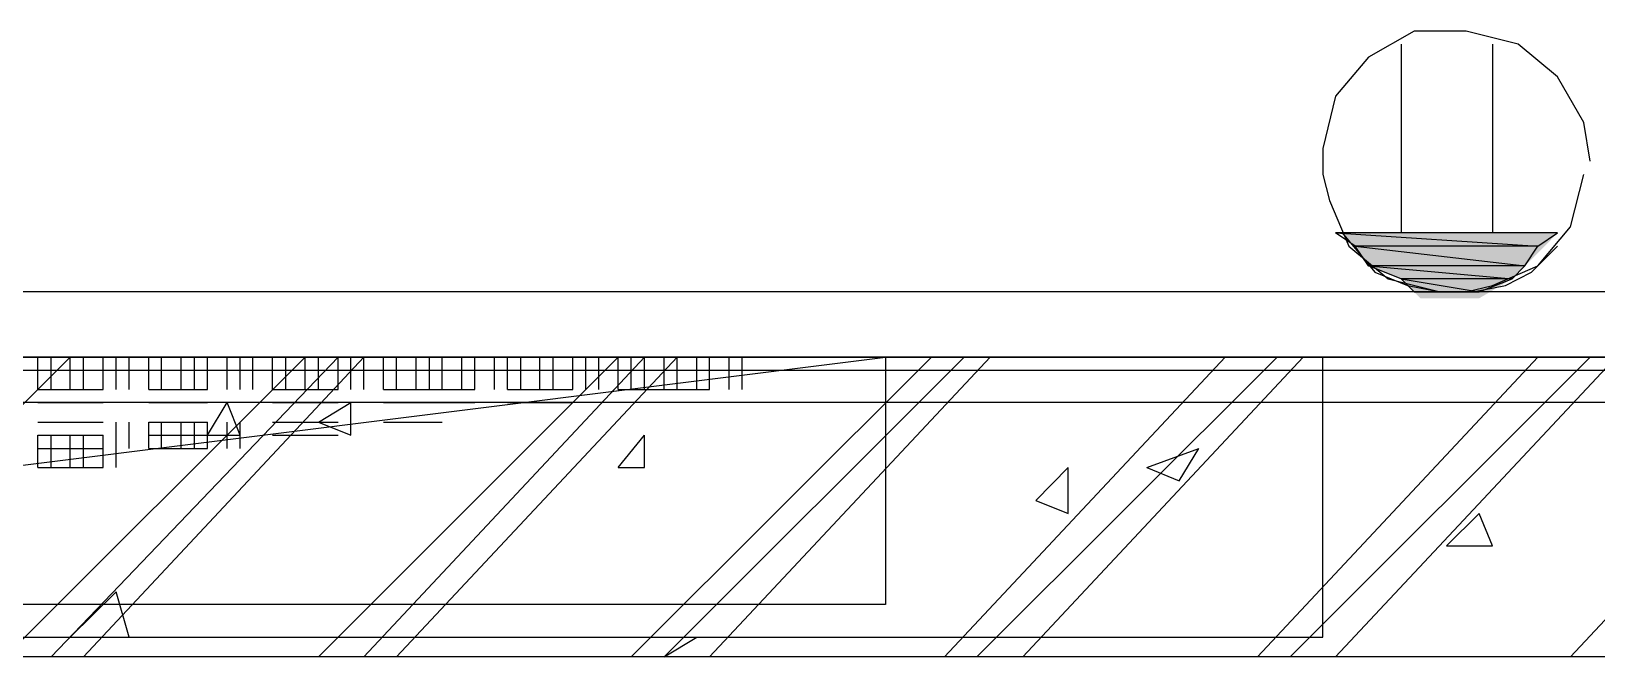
# Model space of a CAD drawing. Header units: millimetres. Extents: x 5 to 415, y 48 to 251.
# Drawn here: x 111.778 to 116.011, y 93.345 to 95.038 of the extents above; entities that cross this region are included whole.
import ezdxf

# ---------------------------------------------------------------- set-up
doc = ezdxf.new("R2010")
doc.units = ezdxf.units.MM
doc.layers.add('H', color=7, linetype='Continuous')
doc.layers.add('P', color=7, linetype='Continuous')

msp = doc.modelspace()

# ---------------------------------------------------------------- hatches: boundary and pattern name
at = {"layer": 'H', "linetype": 'Continuous'}
for points in [[(115.358, 94.456), (115.323, 94.492), (115.905, 94.492), (115.87, 94.456), (115.358, 94.456)], [(115.394, 94.403), (115.358, 94.456), (115.87, 94.456), (115.817, 94.403), (115.394, 94.403)], [(115.482, 94.368), (115.394, 94.403), (115.817, 94.403), (115.782, 94.368), (115.482, 94.368)], [(115.535, 94.315), (115.482, 94.368), (115.782, 94.368), (115.693, 94.315), (115.535, 94.315)]]:
    msp.add_hatch(color=256, dxfattribs=at).paths.add_polyline_path(points)

# ---------------------------------------------------------------- linework, layer by layer
at = {"layer": 'P'}
for points in [[(115.517, 95.038), (115.394, 94.968)], [(115.517, 95.038), (115.394, 94.968)], [(115.482, 95.003), (115.482, 94.492)], [(115.588, 95.038), (115.517, 95.038)], [(115.588, 95.038), (115.517, 95.038)], [(115.658, 95.038), (115.588, 95.038)], [(115.658, 95.038), (115.588, 95.038)], [(115.799, 95.003), (115.658, 95.038)], [(115.799, 95.003), (115.658, 95.038)], [(115.729, 95.003), (115.729, 94.492)], [(115.905, 94.915), (115.799, 95.003)], [(115.905, 94.915), (115.799, 95.003)], [(115.394, 94.968), (115.305, 94.862)], [(115.394, 94.968), (115.305, 94.862)], [(115.976, 94.791), (115.905, 94.915)], [(115.976, 94.791), (115.905, 94.915)], [(115.305, 94.862), (115.27, 94.721)], [(115.305, 94.862), (115.27, 94.721)], [(115.993, 94.686), (115.976, 94.791)], [(115.993, 94.686), (115.976, 94.791)], [(115.27, 94.721), (115.27, 94.65)], [(115.27, 94.721), (115.27, 94.65)], [(115.27, 94.65), (115.288, 94.58)], [(115.27, 94.65), (115.288, 94.58)], [(115.94, 94.509), (115.976, 94.65)], [(115.94, 94.509), (115.976, 94.65)], [(115.288, 94.58), (115.341, 94.456)], [(115.288, 94.58), (115.341, 94.456)], [(115.905, 94.492), (115.305, 94.492)], [(115.305, 94.492), (115.852, 94.456)], [(115.305, 94.492), (115.852, 94.456)], [(115.358, 94.456), (115.305, 94.492)], [(115.905, 94.492), (115.305, 94.492)], [(115.323, 94.492), (115.411, 94.386)], [(115.852, 94.403), (115.94, 94.509)], [(115.852, 94.403), (115.94, 94.509)], [(115.852, 94.456), (115.905, 94.492)], [(115.341, 94.456), (115.447, 94.368)], [(115.341, 94.456), (115.447, 94.368)], [(115.852, 94.456), (115.358, 94.456)], [(115.852, 94.456), (115.358, 94.456)], [(115.358, 94.456), (115.817, 94.403)], [(115.358, 94.456), (115.817, 94.403)], [(115.394, 94.403), (115.358, 94.456)], [(115.817, 94.403), (115.852, 94.456)], [(115.835, 94.386), (115.905, 94.456)], [(115.817, 94.403), (115.394, 94.403)], [(115.817, 94.403), (115.394, 94.403)], [(115.394, 94.403), (115.782, 94.368)], [(115.394, 94.403), (115.782, 94.368)], [(115.482, 94.368), (115.394, 94.403)], [(115.411, 94.386), (115.499, 94.35)], [(115.447, 94.368), (115.588, 94.333)], [(115.447, 94.368), (115.588, 94.333)], [(115.782, 94.368), (115.482, 94.368)], [(115.782, 94.368), (115.482, 94.368)], [(115.482, 94.368), (115.693, 94.333)], [(115.482, 94.368), (115.693, 94.333)], [(115.517, 94.333), (115.482, 94.368)], [(115.693, 94.333), (115.782, 94.368)], [(115.729, 94.35), (115.852, 94.403)], [(115.729, 94.35), (115.852, 94.403)], [(115.764, 94.35), (115.835, 94.386)], [(115.782, 94.368), (115.817, 94.403)], [(131.145, 94.333), (108.62, 94.333)], [(131.145, 94.333), (108.62, 94.333)], [(115.499, 94.35), (115.588, 94.333)], [(115.693, 94.333), (115.517, 94.333)], [(115.693, 94.333), (115.517, 94.333)], [(115.517, 94.333), (115.641, 94.333)], [(115.517, 94.333), (115.641, 94.333)], [(115.552, 94.333), (115.517, 94.333)], [(115.641, 94.333), (115.552, 94.333)], [(115.588, 94.333), (115.658, 94.333)], [(115.588, 94.333), (115.658, 94.333)], [(115.588, 94.333), (115.676, 94.333)], [(115.641, 94.333), (115.693, 94.333)], [(115.658, 94.333), (115.729, 94.35)], [(115.658, 94.333), (115.729, 94.35)], [(115.676, 94.333), (115.764, 94.35)], [(108.62, 94.156), (131.145, 94.156)], [(131.145, 94.156), (108.62, 94.156)], [(108.744, 94.156), (120.35, 94.156)], [(108.744, 94.156), (114.088, 94.156)], [(108.744, 93.486), (114.088, 94.156)], [(111.072, 93.345), (111.883, 94.156)], [(111.707, 93.345), (112.518, 94.156)], [(111.795, 94.068), (111.795, 94.156)], [(111.795, 94.068), (111.795, 94.156)], [(111.795, 94.068), (111.795, 94.156)], [(111.795, 94.068), (111.795, 94.156)], [(111.831, 93.345), (112.607, 94.156)], [(111.831, 94.068), (111.831, 94.156)], [(111.831, 94.068), (111.831, 94.156)], [(111.831, 94.068), (111.831, 94.156)], [(111.831, 94.068), (111.831, 94.156)], [(111.883, 94.068), (111.883, 94.156)], [(111.883, 94.068), (111.883, 94.156)], [(111.883, 94.068), (111.883, 94.156)], [(111.883, 94.068), (111.883, 94.156)], [(111.919, 93.345), (112.677, 94.156)], [(111.919, 94.068), (111.919, 94.156)], [(111.919, 94.068), (111.919, 94.156)], [(111.919, 94.068), (111.919, 94.156)], [(111.919, 94.068), (111.919, 94.156)], [(111.972, 94.068), (111.972, 94.156)], [(111.972, 94.068), (111.972, 94.156)], [(111.972, 94.068), (111.972, 94.156)], [(111.972, 94.068), (111.972, 94.156)], [(112.007, 94.068), (112.007, 94.156)], [(112.007, 94.068), (112.007, 94.156)], [(112.007, 94.068), (112.007, 94.156)], [(112.042, 94.068), (112.042, 94.156)], [(112.042, 94.068), (112.042, 94.156)], [(112.042, 94.068), (112.042, 94.156)], [(112.042, 94.068), (112.042, 94.156)], [(112.095, 94.068), (112.095, 94.156)], [(112.095, 94.068), (112.095, 94.156)], [(112.095, 94.068), (112.095, 94.156)], [(112.095, 94.068), (112.095, 94.156)], [(112.13, 94.068), (112.13, 94.156)], [(112.13, 94.068), (112.13, 94.156)], [(112.13, 94.068), (112.13, 94.156)], [(112.13, 94.068), (112.13, 94.156)], [(112.183, 94.068), (112.183, 94.156)], [(112.183, 94.068), (112.183, 94.156)], [(112.183, 94.068), (112.183, 94.156)], [(112.183, 94.068), (112.183, 94.156)], [(112.219, 94.068), (112.219, 94.156)], [(112.219, 94.068), (112.219, 94.156)], [(112.219, 94.068), (112.219, 94.156)], [(112.219, 94.068), (112.219, 94.156)], [(112.254, 94.068), (112.254, 94.156)], [(112.254, 94.068), (112.254, 94.156)], [(112.254, 94.068), (112.254, 94.156)], [(112.254, 94.068), (112.254, 94.156)], [(112.307, 94.068), (112.307, 94.156)], [(112.307, 94.068), (112.307, 94.156)], [(112.307, 94.068), (112.307, 94.156)], [(112.342, 94.068), (112.342, 94.156)], [(112.342, 94.068), (112.342, 94.156)], [(112.342, 94.068), (112.342, 94.156)], [(112.342, 94.068), (112.342, 94.156)], [(112.377, 94.068), (112.377, 94.156)], [(112.377, 94.068), (112.377, 94.156)], [(112.377, 94.068), (112.377, 94.156)], [(112.377, 94.068), (112.377, 94.156)], [(112.43, 94.068), (112.43, 94.156)], [(112.43, 94.068), (112.43, 94.156)], [(112.43, 94.068), (112.43, 94.156)], [(112.43, 94.068), (112.43, 94.156)], [(112.466, 94.068), (112.466, 94.156)], [(112.466, 94.068), (112.466, 94.156)], [(112.466, 94.068), (112.466, 94.156)], [(112.466, 94.068), (112.466, 94.156)], [(112.518, 94.068), (112.518, 94.156)], [(112.518, 94.068), (112.518, 94.156)], [(112.518, 94.068), (112.518, 94.156)], [(112.518, 94.068), (112.518, 94.156)], [(112.554, 93.345), (113.365, 94.156)], [(112.554, 94.068), (112.554, 94.156)], [(112.554, 94.068), (112.554, 94.156)], [(112.554, 94.068), (112.554, 94.156)], [(112.554, 94.068), (112.554, 94.156)], [(112.607, 94.068), (112.607, 94.156)], [(112.607, 94.068), (112.607, 94.156)], [(112.607, 94.068), (112.607, 94.156)], [(112.607, 94.068), (112.607, 94.156)], [(112.642, 94.068), (112.642, 94.156)], [(112.642, 94.068), (112.642, 94.156)], [(112.642, 94.068), (112.642, 94.156)], [(112.677, 93.345), (113.436, 94.156)], [(112.677, 94.068), (112.677, 94.156)], [(112.677, 94.068), (112.677, 94.156)], [(112.677, 94.068), (112.677, 94.156)], [(112.677, 94.068), (112.677, 94.156)], [(112.73, 94.068), (112.73, 94.156)], [(112.73, 94.068), (112.73, 94.156)], [(112.73, 94.068), (112.73, 94.156)], [(112.73, 94.068), (112.73, 94.156)], [(112.765, 93.345), (113.524, 94.156)], [(112.765, 94.068), (112.765, 94.156)], [(112.765, 94.068), (112.765, 94.156)], [(112.765, 94.068), (112.765, 94.156)], [(112.765, 94.068), (112.765, 94.156)], [(112.818, 94.068), (112.818, 94.156)], [(112.818, 94.068), (112.818, 94.156)], [(112.818, 94.068), (112.818, 94.156)], [(112.818, 94.068), (112.818, 94.156)], [(112.854, 94.068), (112.854, 94.156)], [(112.854, 94.068), (112.854, 94.156)], [(112.854, 94.068), (112.854, 94.156)], [(112.854, 94.068), (112.854, 94.156)], [(112.889, 94.068), (112.889, 94.156)], [(112.889, 94.068), (112.889, 94.156)], [(112.889, 94.068), (112.889, 94.156)], [(112.889, 94.068), (112.889, 94.156)], [(112.942, 94.068), (112.942, 94.156)], [(112.942, 94.068), (112.942, 94.156)], [(112.942, 94.068), (112.942, 94.156)], [(112.942, 94.068), (112.942, 94.156)], [(112.977, 94.068), (112.977, 94.156)], [(112.977, 94.068), (112.977, 94.156)], [(112.977, 94.068), (112.977, 94.156)], [(113.03, 94.068), (113.03, 94.156)], [(113.03, 94.068), (113.03, 94.156)], [(113.03, 94.068), (113.03, 94.156)], [(113.03, 94.068), (113.03, 94.156)], [(113.065, 94.068), (113.065, 94.156)], [(113.065, 94.068), (113.065, 94.156)], [(113.065, 94.068), (113.065, 94.156)], [(113.065, 94.068), (113.065, 94.156)], [(113.101, 94.068), (113.101, 94.156)], [(113.101, 94.068), (113.101, 94.156)], [(113.101, 94.068), (113.101, 94.156)], [(113.101, 94.068), (113.101, 94.156)], [(113.153, 94.068), (113.153, 94.156)], [(113.153, 94.068), (113.153, 94.156)], [(113.153, 94.068), (113.153, 94.156)], [(113.153, 94.068), (113.153, 94.156)], [(113.189, 94.068), (113.189, 94.156)], [(113.189, 94.068), (113.189, 94.156)], [(113.189, 94.068), (113.189, 94.156)], [(113.189, 94.068), (113.189, 94.156)], [(113.242, 94.068), (113.242, 94.156)], [(113.242, 94.068), (113.242, 94.156)], [(113.242, 94.068), (113.242, 94.156)], [(113.242, 94.068), (113.242, 94.156)], [(113.277, 94.068), (113.277, 94.156)], [(113.277, 94.068), (113.277, 94.156)], [(113.277, 94.068), (113.277, 94.156)], [(113.312, 94.068), (113.312, 94.156)], [(113.312, 94.068), (113.312, 94.156)], [(113.312, 94.068), (113.312, 94.156)], [(113.312, 94.068), (113.312, 94.156)], [(113.365, 94.068), (113.365, 94.156)], [(113.365, 94.068), (113.365, 94.156)], [(113.365, 94.068), (113.365, 94.156)], [(113.365, 94.068), (113.365, 94.156)], [(113.4, 93.345), (114.212, 94.156)], [(113.4, 94.068), (113.4, 94.156)], [(113.4, 94.068), (113.4, 94.156)], [(113.4, 94.068), (113.4, 94.156)], [(113.4, 94.068), (113.4, 94.156)], [(113.436, 94.068), (113.436, 94.156)], [(113.436, 94.068), (113.436, 94.156)], [(113.436, 94.068), (113.436, 94.156)], [(113.436, 94.068), (113.436, 94.156)], [(113.489, 93.345), (114.3, 94.156)], [(113.489, 94.068), (113.489, 94.156)], [(113.489, 94.068), (113.489, 94.156)], [(113.489, 94.068), (113.489, 94.156)], [(113.489, 94.068), (113.489, 94.156)], [(113.524, 94.068), (113.524, 94.156)], [(113.524, 94.068), (113.524, 94.156)], [(113.524, 94.068), (113.524, 94.156)], [(113.524, 94.068), (113.524, 94.156)], [(113.577, 94.068), (113.577, 94.156)], [(113.577, 94.068), (113.577, 94.156)], [(113.577, 94.068), (113.577, 94.156)], [(113.577, 94.068), (113.577, 94.156)], [(113.612, 93.345), (114.371, 94.156)], [(113.612, 94.068), (113.612, 94.156)], [(113.612, 94.068), (113.612, 94.156)], [(113.612, 94.068), (113.612, 94.156)], [(113.665, 94.068), (113.665, 94.156)], [(113.665, 94.068), (113.665, 94.156)], [(113.665, 94.068), (113.665, 94.156)], [(113.665, 94.068), (113.665, 94.156)], [(113.7, 94.068), (113.7, 94.156)], [(113.7, 94.068), (113.7, 94.156)], [(114.088, 94.156), (114.088, 93.486)], [(114.247, 93.345), (115.006, 94.156)], [(114.335, 93.345), (115.147, 94.156)], [(114.459, 93.345), (115.217, 94.156)], [(115.094, 93.345), (115.852, 94.156)], [(115.182, 93.345), (115.993, 94.156)], [(115.27, 93.398), (115.27, 94.156)], [(115.305, 93.345), (116.064, 94.156)], [(115.94, 93.345), (116.699, 94.156)], [(108.656, 94.121), (130.422, 94.121)], [(111.795, 94.121), (111.883, 94.121)], [(111.795, 94.121), (111.883, 94.121)], [(111.795, 94.121), (111.883, 94.121)], [(111.795, 94.121), (111.883, 94.121)], [(111.883, 94.121), (111.972, 94.121)], [(111.883, 94.121), (111.972, 94.121)], [(111.883, 94.121), (111.972, 94.121)], [(111.883, 94.121), (111.972, 94.121)], [(112.095, 94.121), (112.183, 94.121)], [(112.095, 94.121), (112.183, 94.121)], [(112.095, 94.121), (112.183, 94.121)], [(112.095, 94.121), (112.183, 94.121)], [(112.183, 94.121), (112.254, 94.121)], [(112.183, 94.121), (112.254, 94.121)], [(112.183, 94.121), (112.254, 94.121)], [(112.183, 94.121), (112.254, 94.121)], [(112.43, 94.121), (112.518, 94.121)], [(112.43, 94.121), (112.518, 94.121)], [(112.43, 94.121), (112.518, 94.121)], [(112.43, 94.121), (112.518, 94.121)], [(112.518, 94.121), (112.607, 94.121)], [(112.518, 94.121), (112.607, 94.121)], [(112.518, 94.121), (112.607, 94.121)], [(112.518, 94.121), (112.607, 94.121)], [(112.73, 94.121), (112.818, 94.121)], [(112.73, 94.121), (112.818, 94.121)], [(112.73, 94.121), (112.818, 94.121)], [(112.73, 94.121), (112.818, 94.121)], [(112.818, 94.121), (112.889, 94.121)], [(112.818, 94.121), (112.889, 94.121)], [(112.818, 94.121), (112.889, 94.121)], [(112.818, 94.121), (112.889, 94.121)], [(112.889, 94.121), (112.977, 94.121)], [(112.889, 94.121), (112.977, 94.121)], [(112.889, 94.121), (112.977, 94.121)], [(112.889, 94.121), (112.977, 94.121)], [(113.065, 94.121), (113.153, 94.121)], [(113.065, 94.121), (113.153, 94.121)], [(113.065, 94.121), (113.153, 94.121)], [(113.065, 94.121), (113.153, 94.121)], [(113.153, 94.121), (113.242, 94.121)], [(113.153, 94.121), (113.242, 94.121)], [(113.153, 94.121), (113.242, 94.121)], [(113.153, 94.121), (113.242, 94.121)], [(113.365, 94.121), (113.436, 94.121)], [(113.365, 94.121), (113.436, 94.121)], [(113.365, 94.121), (113.436, 94.121)], [(113.365, 94.121), (113.436, 94.121)], [(113.436, 94.121), (113.524, 94.121)], [(113.436, 94.121), (113.524, 94.121)], [(113.436, 94.121), (113.524, 94.121)], [(113.436, 94.121), (113.524, 94.121)], [(113.524, 94.121), (113.612, 94.121)], [(113.524, 94.121), (113.612, 94.121)], [(113.524, 94.121), (113.612, 94.121)], [(113.524, 94.121), (113.612, 94.121)], [(113.7, 94.121), (113.788, 94.121)], [(113.7, 94.121), (113.788, 94.121)], [(113.7, 94.121), (113.788, 94.121)], [(113.788, 94.121), (113.877, 94.121)], [(113.788, 94.121), (113.877, 94.121)], [(131.145, 94.033), (108.708, 94.033)], [(111.795, 94.068), (111.883, 94.068)], [(111.795, 94.068), (111.883, 94.068)], [(111.795, 94.068), (111.883, 94.068)], [(111.795, 94.068), (111.883, 94.068)], [(111.795, 94.033), (111.883, 94.033)], [(111.795, 94.033), (111.883, 94.033)], [(111.795, 94.033), (111.883, 94.033)], [(111.795, 94.033), (111.883, 94.033)], [(111.883, 94.068), (111.972, 94.068)], [(111.883, 94.068), (111.972, 94.068)], [(111.883, 94.068), (111.972, 94.068)], [(111.883, 94.068), (111.972, 94.068)], [(111.883, 94.033), (111.972, 94.033)], [(111.883, 94.033), (111.972, 94.033)], [(111.883, 94.033), (111.972, 94.033)], [(111.883, 94.033), (111.972, 94.033)], [(112.095, 94.068), (112.183, 94.068)], [(112.095, 94.068), (112.183, 94.068)], [(112.095, 94.068), (112.183, 94.068)], [(112.095, 94.068), (112.183, 94.068)], [(112.095, 94.033), (112.183, 94.033)], [(112.095, 94.033), (112.183, 94.033)], [(112.095, 94.033), (112.183, 94.033)], [(112.095, 94.033), (112.183, 94.033)], [(112.183, 94.068), (112.254, 94.068)], [(112.183, 94.068), (112.254, 94.068)], [(112.183, 94.068), (112.254, 94.068)], [(112.183, 94.068), (112.254, 94.068)], [(112.183, 94.033), (112.254, 94.033)], [(112.183, 94.033), (112.254, 94.033)], [(112.183, 94.033), (112.254, 94.033)], [(112.183, 94.033), (112.254, 94.033)], [(112.254, 93.945), (112.307, 94.033)], [(112.342, 93.945), (112.307, 94.033)], [(112.43, 94.068), (112.518, 94.068)], [(112.43, 94.068), (112.518, 94.068)], [(112.43, 94.068), (112.518, 94.068)], [(112.43, 94.068), (112.518, 94.068)], [(112.43, 94.033), (112.518, 94.033)], [(112.43, 94.033), (112.518, 94.033)], [(112.43, 94.033), (112.518, 94.033)], [(112.43, 94.033), (112.518, 94.033)], [(112.518, 94.068), (112.607, 94.068)], [(112.518, 94.068), (112.607, 94.068)], [(112.518, 94.068), (112.607, 94.068)], [(112.518, 94.068), (112.607, 94.068)], [(112.518, 94.033), (112.607, 94.033)], [(112.518, 94.033), (112.607, 94.033)], [(112.518, 94.033), (112.607, 94.033)], [(112.518, 94.033), (112.607, 94.033)], [(112.554, 93.98), (112.642, 94.033)], [(112.642, 93.945), (112.642, 94.033)], [(112.73, 94.068), (112.818, 94.068)], [(112.73, 94.068), (112.818, 94.068)], [(112.73, 94.068), (112.818, 94.068)], [(112.73, 94.068), (112.818, 94.068)], [(112.73, 94.033), (112.818, 94.033)], [(112.73, 94.033), (112.818, 94.033)], [(112.73, 94.033), (112.818, 94.033)], [(112.73, 94.033), (112.818, 94.033)], [(112.818, 94.068), (112.889, 94.068)], [(112.818, 94.068), (112.889, 94.068)], [(112.818, 94.068), (112.889, 94.068)], [(112.818, 94.068), (112.889, 94.068)], [(112.818, 94.033), (112.889, 94.033)], [(112.818, 94.033), (112.889, 94.033)], [(112.818, 94.033), (112.889, 94.033)], [(112.818, 94.033), (112.889, 94.033)], [(112.889, 94.068), (112.977, 94.068)], [(112.889, 94.068), (112.977, 94.068)], [(112.889, 94.068), (112.977, 94.068)], [(112.889, 94.068), (112.977, 94.068)], [(112.889, 94.033), (112.977, 94.033)], [(112.889, 94.033), (112.977, 94.033)], [(112.889, 94.033), (112.977, 94.033)], [(112.889, 94.033), (112.977, 94.033)], [(113.065, 94.068), (113.153, 94.068)], [(113.065, 94.068), (113.153, 94.068)], [(113.065, 94.068), (113.153, 94.068)], [(113.065, 94.068), (113.153, 94.068)], [(113.065, 94.033), (113.153, 94.033)], [(113.065, 94.033), (113.153, 94.033)], [(113.153, 94.068), (113.242, 94.068)], [(113.153, 94.068), (113.242, 94.068)], [(113.153, 94.068), (113.242, 94.068)], [(113.153, 94.068), (113.242, 94.068)], [(113.153, 94.033), (113.242, 94.033)], [(113.365, 94.068), (113.436, 94.068)], [(113.365, 94.068), (113.436, 94.068)], [(113.365, 94.068), (113.436, 94.068)], [(113.436, 94.068), (113.524, 94.068)], [(113.436, 94.068), (113.524, 94.068)], [(113.524, 94.068), (113.612, 94.068)], [(111.795, 93.98), (111.883, 93.98)], [(111.795, 93.98), (111.883, 93.98)], [(111.795, 93.98), (111.883, 93.98)], [(111.795, 93.945), (111.883, 93.945)], [(111.795, 93.945), (111.883, 93.945)], [(111.795, 93.945), (111.883, 93.945)], [(111.795, 93.945), (111.883, 93.945)], [(111.795, 93.857), (111.795, 93.945)], [(111.795, 93.857), (111.795, 93.945)], [(111.795, 93.857), (111.795, 93.945)], [(111.795, 93.857), (111.795, 93.945)], [(111.831, 93.857), (111.831, 93.945)], [(111.831, 93.857), (111.831, 93.945)], [(111.831, 93.857), (111.831, 93.945)], [(111.831, 93.857), (111.831, 93.945)], [(111.883, 93.98), (111.972, 93.98)], [(111.883, 93.98), (111.972, 93.98)], [(111.883, 93.98), (111.972, 93.98)], [(111.883, 93.945), (111.972, 93.945)], [(111.883, 93.945), (111.972, 93.945)], [(111.883, 93.945), (111.972, 93.945)], [(111.883, 93.945), (111.972, 93.945)], [(111.883, 93.857), (111.883, 93.945)], [(111.883, 93.857), (111.883, 93.945)], [(111.883, 93.857), (111.883, 93.945)], [(111.883, 93.857), (111.883, 93.945)], [(111.919, 93.857), (111.919, 93.945)], [(111.919, 93.857), (111.919, 93.945)], [(111.919, 93.857), (111.919, 93.945)], [(111.919, 93.857), (111.919, 93.945)], [(111.972, 93.857), (111.972, 93.945)], [(111.972, 93.857), (111.972, 93.945)], [(111.972, 93.857), (111.972, 93.945)], [(111.972, 93.857), (111.972, 93.945)], [(112.007, 93.909), (112.007, 93.98)], [(112.007, 93.909), (112.007, 93.98)], [(112.007, 93.857), (112.007, 93.945)], [(112.042, 93.909), (112.042, 93.98)], [(112.042, 93.909), (112.042, 93.98)], [(112.042, 93.909), (112.042, 93.98)], [(112.042, 93.909), (112.042, 93.98)], [(112.095, 93.98), (112.183, 93.98)], [(112.095, 93.98), (112.183, 93.98)], [(112.095, 93.98), (112.183, 93.98)], [(112.095, 93.909), (112.095, 93.98)], [(112.095, 93.909), (112.095, 93.98)], [(112.095, 93.909), (112.095, 93.98)], [(112.095, 93.909), (112.095, 93.98)], [(112.095, 93.945), (112.183, 93.945)], [(112.095, 93.945), (112.183, 93.945)], [(112.095, 93.945), (112.183, 93.945)], [(112.095, 93.945), (112.183, 93.945)], [(112.13, 93.909), (112.13, 93.98)], [(112.13, 93.909), (112.13, 93.98)], [(112.13, 93.909), (112.13, 93.98)], [(112.13, 93.909), (112.13, 93.98)], [(112.183, 93.98), (112.254, 93.98)], [(112.183, 93.98), (112.254, 93.98)], [(112.183, 93.98), (112.254, 93.98)], [(112.183, 93.909), (112.183, 93.98)], [(112.183, 93.909), (112.183, 93.98)], [(112.183, 93.909), (112.183, 93.98)], [(112.183, 93.909), (112.183, 93.98)], [(112.183, 93.945), (112.254, 93.945)], [(112.183, 93.945), (112.254, 93.945)], [(112.183, 93.945), (112.254, 93.945)], [(112.183, 93.945), (112.254, 93.945)], [(112.219, 93.909), (112.219, 93.98)], [(112.219, 93.909), (112.219, 93.98)], [(112.219, 93.909), (112.219, 93.98)], [(112.219, 93.909), (112.219, 93.98)], [(112.254, 93.909), (112.254, 93.98)], [(112.254, 93.909), (112.254, 93.98)], [(112.254, 93.909), (112.254, 93.98)], [(112.254, 93.909), (112.254, 93.98)], [(112.254, 93.945), (112.342, 93.945)], [(112.307, 93.909), (112.307, 93.98)], [(112.307, 93.909), (112.307, 93.98)], [(112.307, 93.909), (112.307, 93.98)], [(112.342, 93.909), (112.342, 93.98)], [(112.342, 93.909), (112.342, 93.98)], [(112.43, 93.98), (112.518, 93.98)], [(112.43, 93.98), (112.518, 93.98)], [(112.43, 93.98), (112.518, 93.98)], [(112.43, 93.945), (112.518, 93.945)], [(112.43, 93.945), (112.518, 93.945)], [(112.43, 93.945), (112.518, 93.945)], [(112.518, 93.98), (112.607, 93.98)], [(112.518, 93.98), (112.607, 93.98)], [(112.518, 93.98), (112.607, 93.98)], [(112.518, 93.945), (112.607, 93.945)], [(112.518, 93.945), (112.607, 93.945)], [(112.554, 93.98), (112.642, 93.945)], [(112.73, 93.98), (112.818, 93.98)], [(112.73, 93.98), (112.818, 93.98)], [(112.818, 93.98), (112.889, 93.98)], [(113.365, 93.857), (113.436, 93.945)], [(113.436, 93.857), (113.436, 93.945)], [(111.795, 93.909), (111.883, 93.909)], [(111.795, 93.909), (111.883, 93.909)], [(111.795, 93.909), (111.883, 93.909)], [(111.795, 93.909), (111.883, 93.909)], [(111.883, 93.909), (111.972, 93.909)], [(111.883, 93.909), (111.972, 93.909)], [(111.883, 93.909), (111.972, 93.909)], [(111.883, 93.909), (111.972, 93.909)], [(112.095, 93.909), (112.183, 93.909)], [(112.095, 93.909), (112.183, 93.909)], [(112.183, 93.909), (112.254, 93.909)], [(114.794, 93.857), (114.935, 93.909)], [(114.882, 93.821), (114.935, 93.909)], [(111.795, 93.857), (111.883, 93.857)], [(111.795, 93.857), (111.883, 93.857)], [(111.883, 93.857), (111.972, 93.857)], [(113.365, 93.857), (113.436, 93.857)], [(114.494, 93.768), (114.582, 93.857)], [(114.582, 93.733), (114.582, 93.857)], [(114.794, 93.857), (114.882, 93.821)], [(114.494, 93.768), (114.582, 93.733)], [(115.605, 93.645), (115.693, 93.733)], [(115.729, 93.645), (115.693, 93.733)], [(115.605, 93.645), (115.729, 93.645)], [(111.883, 93.398), (112.007, 93.521)], [(112.042, 93.398), (112.007, 93.521)], [(114.088, 93.486), (108.744, 93.486)], [(108.62, 93.398), (115.27, 93.398)], [(111.883, 93.398), (112.042, 93.398)], [(113.489, 93.345), (113.577, 93.398)], [(120.35, 93.345), (108.744, 93.345)]]:
    msp.add_lwpolyline(points, dxfattribs=at)

doc.saveas('drawing.dxf')
